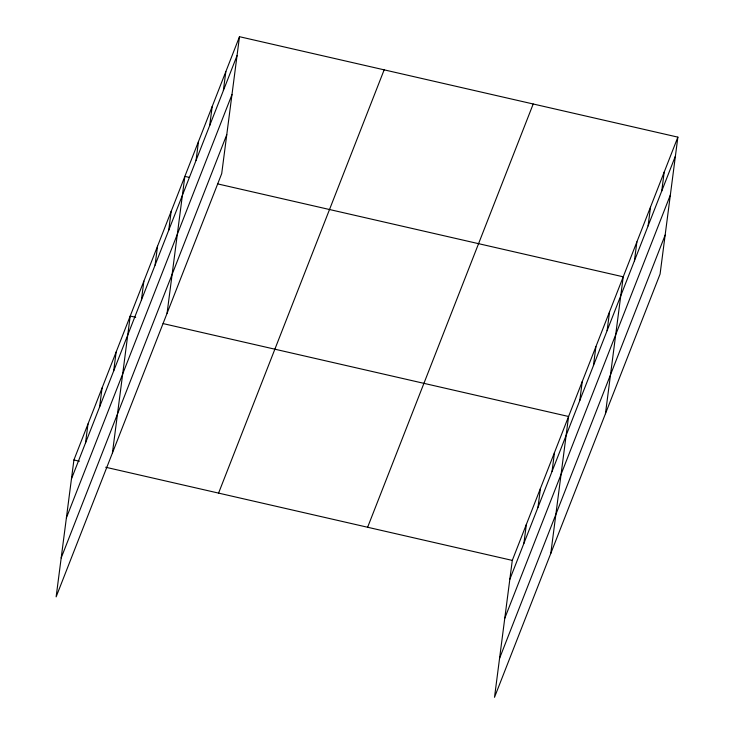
<?xml version="1.0" encoding="UTF-8"?>
<svg xmlns="http://www.w3.org/2000/svg" width="734" height="734" viewBox="0 0 734 734"><rect width="100%" height="100%" fill="white"/><g stroke="black" fill="none" stroke-linecap="round" stroke-linejoin="round"><path stroke-width="1.1" d="M239.495 36.7L73.914 459.961L56.133 596.861L221.714 173.6L239.495 36.7L677.867 137.139L660.086 274.039L494.505 697.3L512.286 560.4L677.867 137.139M85.529 442.923L87.988 423.986M99.604 406.939L102.063 388.002M113.678 370.964L116.137 352.026M112.43 452.951L130.212 316.051L135.689 317.308M141.414 300.068L143.873 281.131M155.076 265.148L157.535 246.211M168.728 230.228L171.187 211.291M167.068 313.28L184.849 176.38L189.234 177.38M196.051 160.397L198.51 141.46M209.713 125.477L212.172 106.54M223.375 90.557L225.833 71.62M523.902 543.362L526.361 524.425M537.976 507.377L540.435 488.44M552.051 471.402L554.509 452.465M550.803 553.39L568.584 416.49L163.086 323.584M579.787 400.507L582.245 381.57M593.448 365.587L595.907 346.65M607.11 330.667L609.569 311.73M605.449 413.719L623.221 276.81L217.732 183.913M634.424 260.827L636.883 241.899M648.085 225.916L650.544 206.979M661.747 190.996L664.206 172.059M71.455 478.898L237.036 55.637M66.399 517.828L231.981 94.567M61.188 557.932L226.769 134.671M218.576 493.101L384.157 69.84M367.624 527.251L533.205 103.989M509.827 579.337L675.408 156.076M504.772 618.267L670.353 195.005M499.56 658.37L665.142 235.109M73.914 459.961L79.391 461.218M105.696 467.246L512.286 560.4"/></g></svg>
